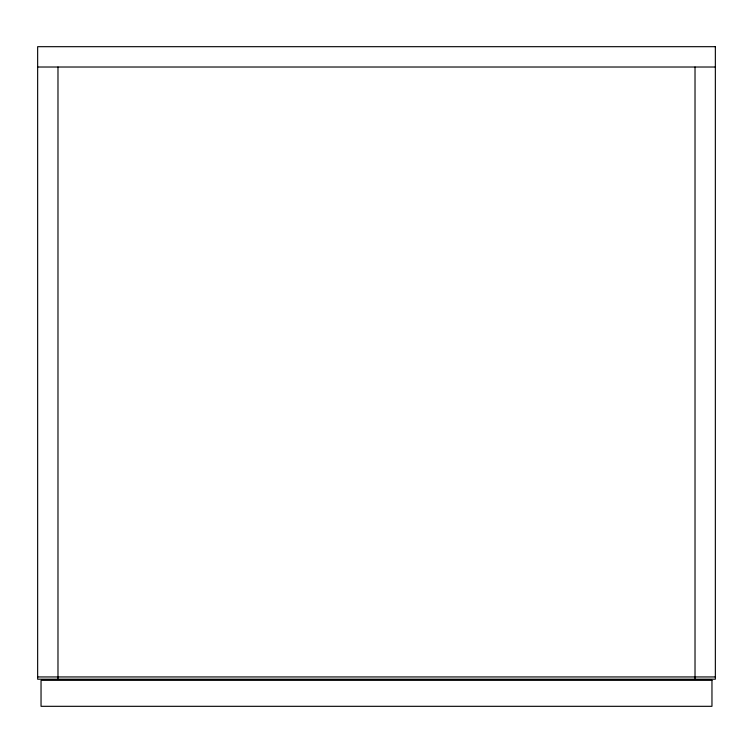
<?xml version="1.0" encoding="UTF-8"?>
<svg xmlns="http://www.w3.org/2000/svg" width="753" height="753" viewBox="0 0 753 753"><rect width="100%" height="100%" fill="white"/><g stroke="black" fill="none" stroke-linecap="round" stroke-linejoin="round"><path stroke-width="1.13" d="M37.65 67.017L715.35 67.017M37.65 676.947L715.35 676.947M695.019 67.017L695.019 679.206M57.981 67.017L57.981 679.206M715.35 46.686L37.65 46.686L37.65 679.206L715.35 679.206L715.35 46.686M711.962 680.336L41.039 680.336L41.039 706.314L711.962 706.314L711.962 680.336"/></g></svg>
